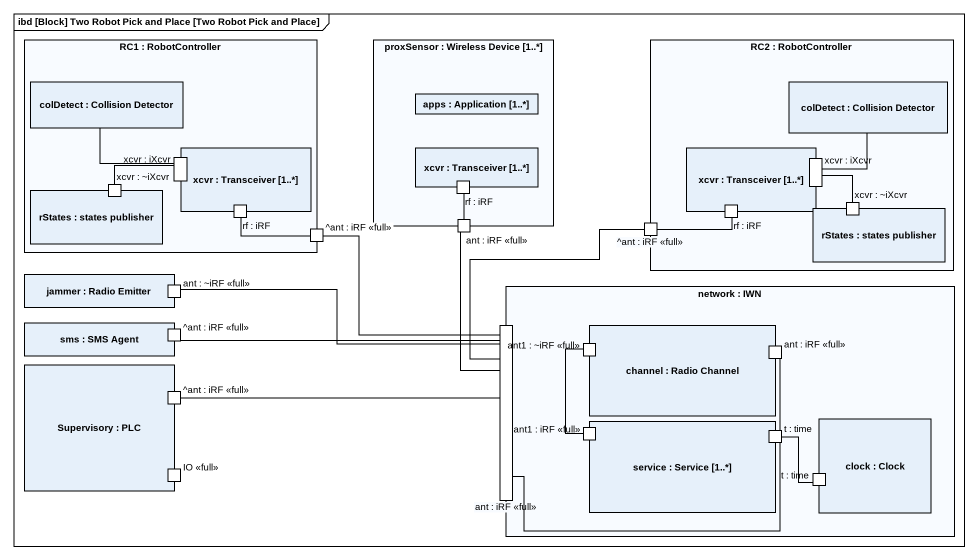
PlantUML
@startuml
mainframe ibd [Block] Two Robot Pick and Place [Two Robot Pick and Place]
rectangle "RC1 : RobotController" as RC1 {
  rectangle "colDetect : Collision Detector" as colDetect
  rectangle "xcvr : Transceiver [1..*]" as xcvr {
    port "xcvr : iXcvr" as xcvr_iXcvr
    port "rf : iRF" as rf_iRF
  }
  rectangle "rStates : states publisher" as rStates {
    port "xcvr : ~iXcvr" as xcvr_iXcvr_3
  }
  port "^ant : iRF <<full>>" as ant_iRF_full
}
rectangle "proxSensor : Wireless Device [1..*]" as proxSensor {
  rectangle "apps : Application [1..*]" as apps
  rectangle "xcvr : Transceiver [1..*]" as xcvr_2 {
    port "rf : iRF" as rf_iRF_2
  }
  port "ant : iRF <<full>>" as ant_iRF_full_2
}
rectangle "RC2 : RobotController" as RC2 {
  rectangle "colDetect : Collision Detector" as colDetect_2
  rectangle "xcvr : Transceiver [1..*]" as xcvr_3 {
    port "xcvr : iXcvr" as xcvr_iXcvr_2
    port "rf : iRF" as rf_iRF_3
  }
  rectangle "rStates : states publisher" as rStates_2 {
    port "xcvr : ~iXcvr" as xcvr_iXcvr_4
  }
  port "^ant : iRF <<full>>" as ant_iRF_full_3
}
rectangle "jammer : Radio Emitter" as jammer {
  port "ant : ~iRF <<full>>" as ant_iRF_full_4
}
rectangle "network : IWN" as network_ {
  port "ant : iRF <<full>>" as ant_iRF_full_6
  rectangle "channel : Radio Channel" as channel {
    port "ant1 : ~iRF <<full>>" as ant1_iRF_full
    port "ant : iRF <<full>>" as ant_iRF_full_7
  }
  rectangle "service : Service [1..*]" as service {
    port "ant1 : iRF <<full>>" as ant1_iRF_full_2
    port "t : time" as t_time
  }
  rectangle "clock : Clock" as clock {
    port "t : time" as t_time_2
  }
}
rectangle "sms : SMS Agent" as sms {
  port "^ant : iRF <<full>>" as ant_iRF_full_5
}
rectangle "Supervisory : PLC" as Supervisory {
  port "^ant : iRF <<full>>" as ant_iRF_full_8
  port "IO <<full>>" as IO_full
}
colDetect -- xcvr_iXcvr
colDetect_2 -- xcvr_iXcvr_2
xcvr_iXcvr -left- xcvr_iXcvr_3
xcvr_iXcvr_2 -- xcvr_iXcvr_4
rf_iRF -right- ant_iRF_full
rf_iRF_2 -- ant_iRF_full_2
rf_iRF_3 -left- ant_iRF_full_3
ant_iRF_full -- ant_iRF_full_6
ant_iRF_full_3 -- ant_iRF_full_6
ant_iRF_full_6 -up- ant_iRF_full_2
ant_iRF_full_6 -left- ant_iRF_full_4
ant_iRF_full_6 -left- ant_iRF_full_5
ant_iRF_full_6 -right- ant_iRF_full_7
ant_iRF_full_6 -left- ant_iRF_full_8
ant1_iRF_full -- ant1_iRF_full_2
t_time -- t_time_2
@enduml
